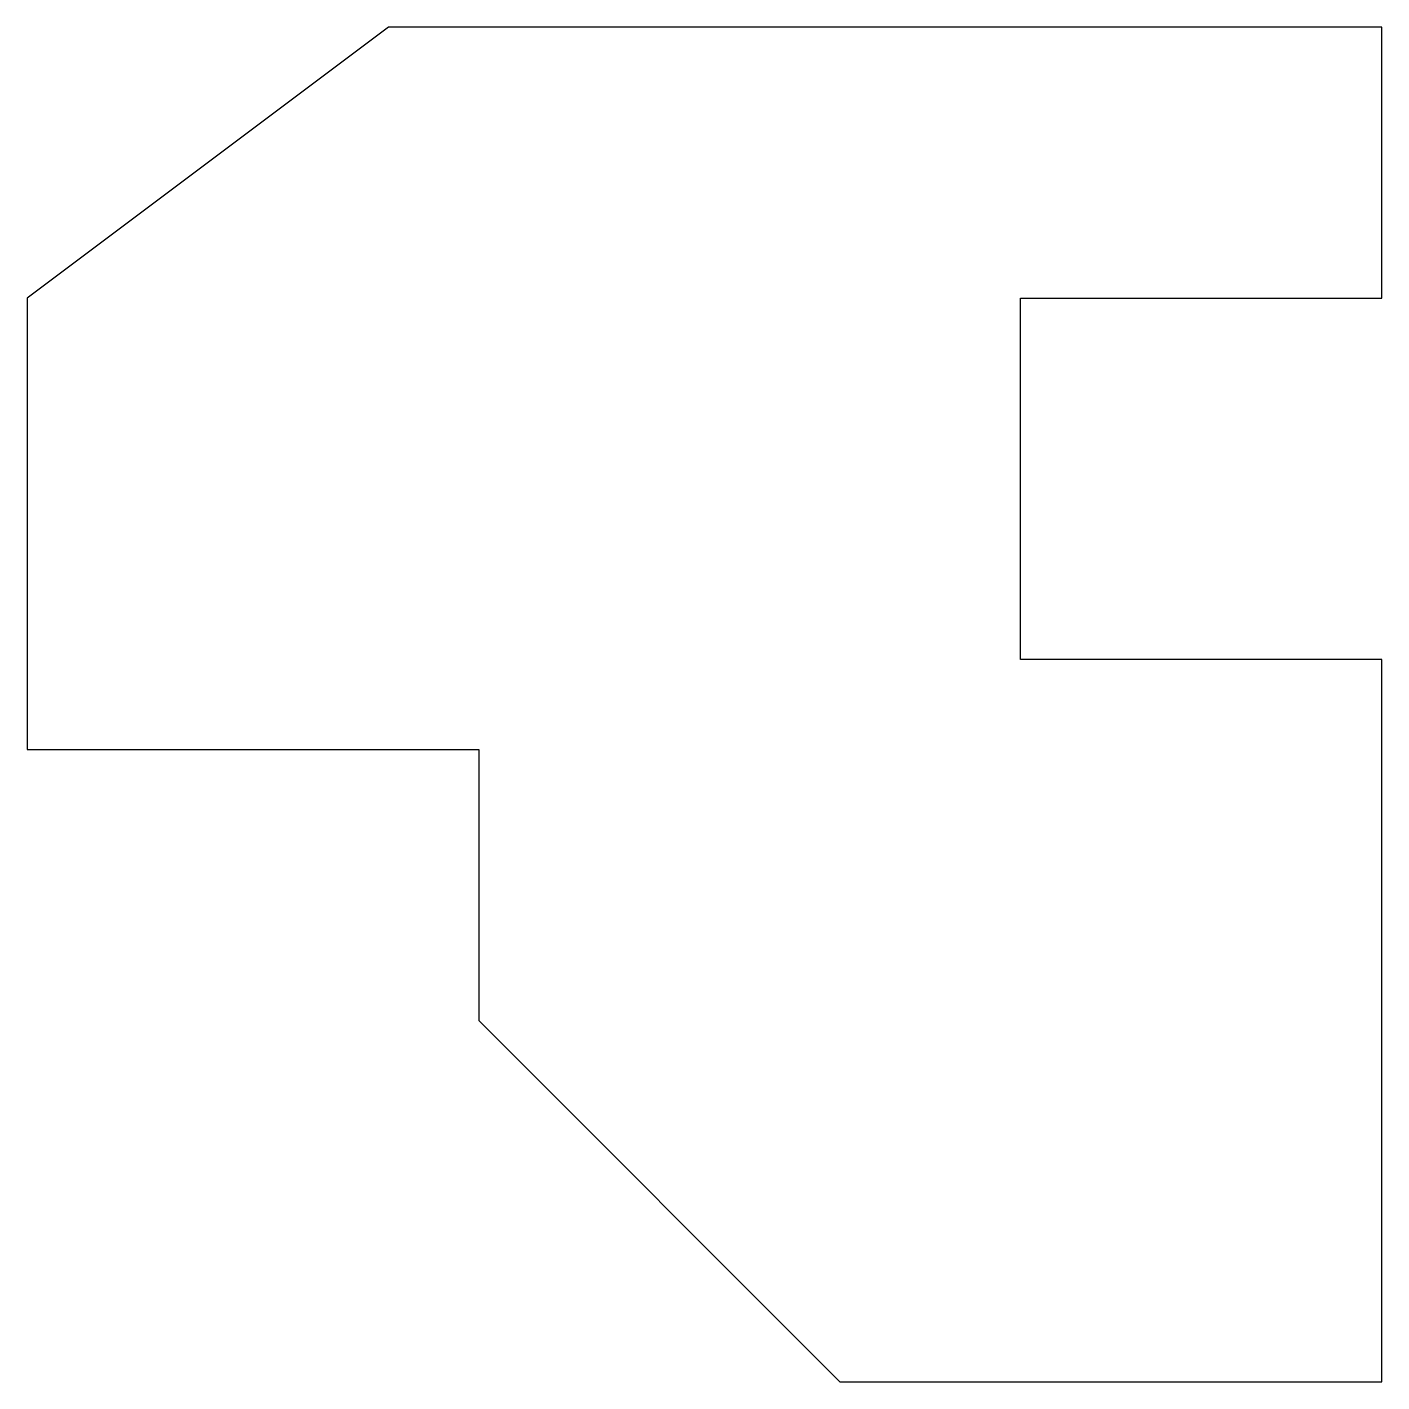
# Model space of a CAD drawing. Header units: inches. Extents: x -5 to 10, y -7 to 8.
import ezdxf

# ---------------------------------------------------------------- set-up
doc = ezdxf.new("R2010")
doc.units = ezdxf.units.IN
doc.header["$MEASUREMENT"] = 0

msp = doc.modelspace()

# ---------------------------------------------------------------- linework, layer by layer
for p, q in [((-1, 8), (-5, 5)), ((10, 8), (-1, 8)), ((10, 5), (10, 8)), ((-5, 5), (-5, 0)), ((6, 1), (6, 5)), ((6, 5), (10, 5)), ((10, 1), (6, 1)), ((10, -7), (10, 1)), ((-5, 0), (-5, 0)), ((-5, 0), (0, 0)), ((0, 0), (0, -3)), ((0, -3), (4, -7)), ((4, -7), (10, -7))]:
    msp.add_line(p, q)

doc.saveas('drawing.dxf')
